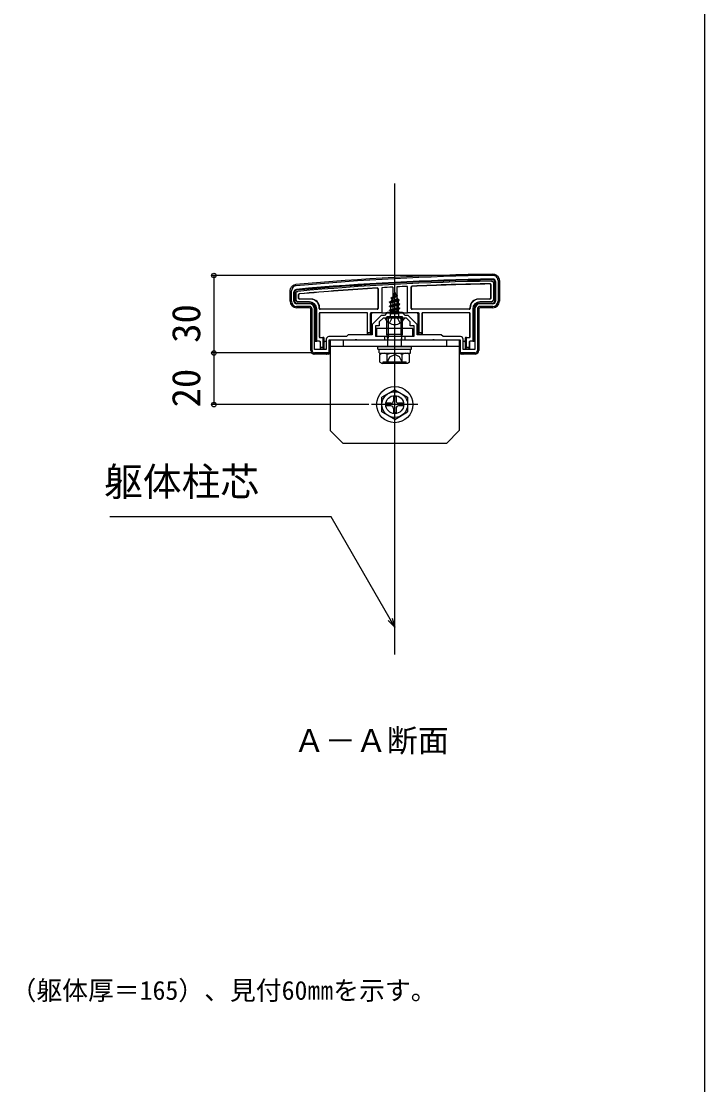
# Model space of a CAD drawing. Units: millimetres, scale not verified. Extents: x -875 to 875, y -1299 to 1293.
# Drawn here: x 610.4 to 875, y -876.1 to -464.4 of the extents above; entities that cross this region are included whole.
import ezdxf
from ezdxf.enums import TextEntityAlignment as Align

# ---------------------------------------------------------------- set-up
doc = ezdxf.new("R2010")
doc.units = ezdxf.units.MM
doc.header["$LTSCALE"] = 8
for name, color, linetype in [('0-1_USER1', 3, 'Continuous'), ('0-2_YKK_11', 7, 'Continuous'), ('0-4_YKK_13', 4, 'Continuous'), ('0-5_YKK_D', 6, 'Continuous'), ('0-6_YKK_ZWAK', 7, 'Continuous'), ('0-7_YSS_K', 3, 'Continuous')]:
    doc.layers.add(name, color=color, linetype=linetype)
doc.styles.add('ＭＳ ゴシック', font='')
doc.styles.get('ＭＳ ゴシック').set_extended_font_data('MS Gothic')

msp = doc.modelspace()

# ---------------------------------------------------------------- linework, layer by layer
at = {"layer": '0-2_YKK_11'}
for p, q in [((794, -565.183), (794, -572.782)), ((795, -564.782), (795, -572.782)), ((715, -572.782), (715, -568.782)), ((716, -572.782), (716, -569.184)), ((722, -573.782), (717, -573.782)), ((722, -574.782), (717, -574.782)), ((723, -591.782), (723, -575.782)), ((787, -575.782), (787, -591.782)), ((793, -573.782), (788, -573.782)), ((793, -574.782), (788, -574.782))]:
    msp.add_line(p, q, dxfattribs=at)
for points in [[(728.5, -587.482), (728.5, -591.482), (724, -591.482), (724, -575.782)], [(786, -575.782), (786, -591.482), (781.5, -591.482), (781.5, -587.482)], [(786, -592.782), (780.5, -592.782), (780.5, -587.782), (770.458, -587.782), (770.275, -587.662), (769.725, -587.662), (769.542, -587.782), (759, -587.782), (759, -586.282), (762.5, -586.282), (762.5, -582.282), (761, -582.282), (761, -580.782), (759.5, -579.282), (755.458, -579.282), (755.275, -579.162), (754.725, -579.162), (754.542, -579.282), (750.5, -579.282), (749, -580.782), (749, -582.282), (747.5, -582.282), (747.5, -586.282), (751, -586.282), (751, -587.782), (740.458, -587.782), (740.275, -587.662), (739.725, -587.662), (739.542, -587.782), (729.5, -587.782), (729.5, -592.782), (724, -592.782)], [(780.5, -586.482), (773.7, -586.482), (773, -585.782), (763.7, -585.782), (763.7, -581.785), (760.197, -578.282), (759, -578.282), (758, -577.282), (752, -577.282), (751, -578.282), (749.803, -578.282), (746.3, -581.785), (746.3, -585.782), (737, -585.782), (736.3, -586.482), (729.5, -586.482)]]:
    msp.add_lwpolyline(points, dxfattribs=at)
for centre, radius, start, end in [((807.416, -1562.681), 1000.003, 90.82764, 95.19793), ((793, -564.782), 2, 0.00001, 90.82763), ((717, -568.782), 2, 95.19795, 180), ((717, -569.184), 1, 95.20001, 180), ((807.415, -1562.677), 998.598, 90.82796, 95.20003), ((793, -565.183), 1, 359.99998, 90.82795), ((717, -572.782), 2, 180.00001, 269.99999), ((717, -572.782), 1, 180.00001, 269.99999), ((722, -575.782), 2, 0.00001, 89.99999), ((722, -575.782), 1, 0.00001, 89.99999), ((788, -575.782), 2, 90.00001, 179.99999), ((788, -575.782), 1, 90.00001, 179.99999), ((793, -572.782), 2, 270.00001, 359.99999), ((793, -572.782), 1, 270.00001, 359.99999), ((729.5, -587.482), 1, 90.00001, 179.99999), ((780.5, -587.482), 1, 0.00001, 89.99999), ((724, -591.782), 1, 180.00001, 269.99999), ((786, -591.782), 1, 270.00001, 359.99999)]:
    msp.add_arc(centre, radius, start, end, dxfattribs=at)
at = {"layer": '0-4_YKK_13'}
for p, q in [((748.5, -568.018), (748.5, -575.482)), ((748.579, -567.935), (748.579, -575.561)), ((750.051, -567.53), (750, -577.282)), ((754.199, -567.3), (754.249, -576.782)), ((755.801, -567.216), (755.751, -576.782)), ((760, -577.282), (759.946, -567.009)), ((761.421, -575.561), (761.421, -567.227)), ((761.5, -575.482), (761.5, -567.302)), ((792.121, -566.379), (792.121, -571.604)), ((792.2, -566.299), (792.2, -571.682)), ((793.2, -565.68), (793.2, -572.292)), ((793.7, -572.782), (793.7, -565.183)), ((795.5, -564.778), (795.5, -572.787)), ((714.5, -572.787), (714.5, -568.778)), ((716.3, -569.184), (716.3, -572.782)), ((716.8, -572.292), (716.8, -569.632)), ((717.8, -571.682), (717.8, -570.189)), ((717.879, -571.604), (717.879, -570.261)), ((722.5, -571.982), (718.1, -571.982)), ((722.579, -571.904), (718.179, -571.904)), ((753, -573.052), (756.75, -572.257)), ((753.968, -571.775), (753.576, -572.72)), ((753.576, -572.72), (756.07, -571.865)), ((753.6, -571.562), (756.05, -570.767)), ((753.6, -571.462), (754.253, -571.085)), ((753.6, -571.562), (753.968, -571.775)), ((753.968, -571.775), (755.699, -570.97)), ((755, -569.282), (754.253, -571.085)), ((754.253, -571.085), (755.424, -570.306)), ((754.4, -569.972), (754.654, -570.119)), ((755, -582.782), (755, -568.629)), ((755, -569.282), (755.424, -570.306)), ((755.424, -570.306), (756.05, -570.667)), ((755.699, -570.97), (756.05, -570.767)), ((755.699, -570.97), (756.07, -571.865)), ((756.05, -570.767), (756.05, -570.667)), ((756.07, -571.865), (756.75, -572.257)), ((756.75, -572.357), (756.75, -572.257)), ((791.821, -571.904), (787.421, -571.904)), ((791.9, -571.982), (787.5, -571.982)), ((722.001, -575.282), (716.995, -575.282)), ((717, -573.482), (722, -573.482)), ((722, -572.982), (717.49, -572.982)), ((722.5, -591.785), (722.5, -575.782)), ((724.3, -575.782), (724.3, -588.22)), ((724.8, -588.204), (724.8, -575.782)), ((725.8, -575.561), (725.8, -575.282)), ((725.879, -575.482), (725.879, -575.204)), ((748.279, -575.861), (726.1, -575.861)), ((748.2, -575.782), (726.179, -575.782)), ((753, -573.152), (756.75, -572.357)), ((753, -573.052), (753.576, -572.72)), ((753, -573.152), (753, -573.052)), ((753, -573.152), (753.525, -573.456)), ((757, -573.847), (753, -574.642)), ((753, -574.742), (757, -573.947)), ((753, -574.642), (753.525, -574.339)), ((753, -574.742), (753, -574.642)), ((753, -574.742), (753.525, -575.046)), ((753, -576.232), (757, -575.437)), ((757, -575.537), (753, -576.332)), ((753, -576.332), (753.525, -576.636)), ((756.366, -572.579), (753.525, -573.456)), ((753.525, -574.339), (753.525, -573.456)), ((753.525, -574.339), (756.475, -573.544)), ((756.475, -574.251), (753.525, -575.046)), ((753.525, -575.929), (753.525, -575.046)), ((753.525, -575.929), (756.475, -575.134)), ((756.475, -575.841), (753.525, -576.636)), ((755, -599.351), (755, -576.351)), ((756.366, -572.579), (756.75, -572.357)), ((756.366, -572.579), (756.475, -572.843)), ((756.475, -573.544), (756.475, -572.843)), ((756.475, -573.544), (757, -573.847)), ((756.475, -574.251), (757, -573.947)), ((756.475, -575.134), (756.475, -574.251)), ((756.475, -575.134), (757, -575.437)), ((756.475, -576.724), (756.475, -575.841)), ((757, -573.947), (757, -573.847)), ((783.9, -575.861), (761.721, -575.861)), ((783.821, -575.782), (761.8, -575.782)), ((784.121, -575.204), (784.121, -575.482)), ((784.2, -575.282), (784.2, -575.561)), ((785.2, -575.782), (785.2, -588.204)), ((785.7, -588.22), (785.7, -575.782)), ((787.5, -575.782), (787.5, -591.785)), ((793.005, -575.282), (787.999, -575.282)), ((792.51, -572.982), (788, -572.982)), ((788, -573.482), (793, -573.482)), ((725.8, -577.504), (725.8, -586.561)), ((725.879, -577.582), (725.879, -586.482)), ((744.2, -577.204), (726.1, -577.204)), ((744.121, -577.282), (726.179, -577.282)), ((744.421, -585.482), (744.421, -577.582)), ((744.5, -584.982), (744.5, -577.504)), ((745.5, -577.582), (745.5, -584.982)), ((750, -577.282), (745.804, -577.282)), ((746, -585.482), (746, -577.582)), ((750, -577.282), (750.3, -577.282)), ((750.3, -577.282), (750.573, -577.282)), ((750.865, -577.282), (751.563, -577.282)), ((758.596, -579.282), (751.404, -579.282)), ((751.563, -577.282), (758.437, -577.282)), ((758, -578.851), (752, -578.851)), ((752, -585.504), (752, -578.851)), ((752.54, -585.504), (752.54, -578.851)), ((752.95, -581.248), (753.855, -579.433)), ((753.221, -577.695), (753.525, -577.519)), ((756.635, -577.695), (753.221, -577.695)), ((753.365, -578.782), (753.365, -577.695)), ((753.525, -577.519), (753.525, -576.636)), ((753.525, -577.519), (756.475, -576.724)), ((753.642, -577.695), (757, -577.027)), ((755, -578.824), (753.855, -579.433)), ((757, -577.127), (754.145, -577.695)), ((755.751, -576.782), (754.249, -576.782)), ((754.249, -576.782), (754.25, -576.897)), ((755, -578.824), (756.145, -579.433)), ((756.475, -577.431), (755.494, -577.695)), ((755.75, -576.897), (755.751, -576.782)), ((757.05, -581.248), (756.145, -579.433)), ((756.475, -576.724), (757, -577.027)), ((756.475, -577.431), (757, -577.127)), ((756.475, -577.695), (756.475, -577.431)), ((756.635, -578.782), (756.635, -577.695)), ((757, -577.127), (757, -577.027)), ((757.46, -585.504), (757.46, -578.851)), ((758, -585.504), (758, -578.851)), ((758.437, -577.282), (759.135, -577.282)), ((759.427, -577.282), (759.7, -577.282)), ((759.7, -577.282), (760, -577.282)), ((764.196, -577.282), (760, -577.282)), ((764, -577.582), (764, -585.482)), ((764.5, -584.982), (764.5, -577.582)), ((765.5, -577.504), (765.5, -584.982)), ((765.579, -577.582), (765.579, -585.482)), ((783.9, -577.204), (765.8, -577.204)), ((783.821, -577.282), (765.879, -577.282)), ((784.121, -586.482), (784.121, -577.582)), ((784.2, -586.561), (784.2, -577.504)), ((724.002, -588.282), (724.3, -588.282)), ((724.3, -588.22), (724.8, -588.204)), ((724.3, -588.22), (724.3, -588.282)), ((725.9, -588.204), (724.8, -588.204)), ((726.1, -586.861), (727.2, -586.861)), ((726.114, -588.589), (726.114, -588.59)), ((726.114, -588.59), (726.114, -591.182)), ((726.179, -586.782), (727.4, -586.782)), ((726.2, -590.682), (726.2, -588.504)), ((727.4, -586.855), (727.2, -586.861)), ((727.2, -586.861), (727.2, -590.682)), ((727.7, -587.145), (727.7, -587.082)), ((728, -588.282), (728.398, -588.282)), ((730, -587.782), (730, -622.782)), ((780, -587.782), (730, -587.782)), ((735, -587.782), (735, -590.282)), ((744.484, -585.482), (744.421, -585.482)), ((744.5, -584.982), (744.484, -585.482)), ((744.484, -585.482), (746, -585.482)), ((745.5, -584.982), (744.5, -584.982)), ((745.5, -584.982), (746, -585.482)), ((752, -585.504), (758, -585.504)), ((752.325, -587.504), (752, -585.504)), ((752.54, -585.504), (752.325, -587.504)), ((752.325, -590.282), (752.325, -587.504)), ((757.46, -585.504), (757.675, -587.504)), ((757.675, -587.504), (758, -585.504)), ((757.675, -590.282), (757.675, -587.504)), ((764, -585.482), (764.5, -584.982)), ((764, -585.482), (765.516, -585.482)), ((765.5, -584.982), (764.5, -584.982)), ((765.516, -585.482), (765.5, -584.982)), ((765.516, -585.482), (765.579, -585.482)), ((775, -587.782), (775, -590.282)), ((780, -587.782), (780, -622.782)), ((780.3, -592.783), (780.3, -587.782)), ((781.602, -588.282), (782, -588.282)), ((782.3, -587.082), (782.3, -587.145)), ((782.3, -587.145), (782.3, -591.182)), ((782.6, -586.782), (783.821, -586.782)), ((782.8, -586.861), (782.6, -586.855)), ((782.8, -586.861), (783.9, -586.861)), ((782.8, -590.682), (782.8, -586.861)), ((783.8, -588.504), (783.8, -590.682)), ((783.886, -588.589), (783.886, -588.59)), ((783.886, -588.59), (783.886, -591.182)), ((785.2, -588.204), (784.1, -588.204)), ((785.2, -588.204), (785.7, -588.22)), ((785.7, -588.22), (785.7, -588.282)), ((785.7, -588.282), (785.998, -588.282)), ((723.7, -592.736), (723.7, -593.253)), ((726.184, -591.182), (726.114, -591.182)), ((726.2, -590.682), (726.184, -591.182)), ((726.184, -591.182), (727.7, -591.182)), ((727.2, -590.682), (726.2, -590.682)), ((728.7, -592.782), (728.7, -593.282)), ((780, -590.282), (730, -590.282)), ((748.5, -591.282), (748.5, -590.282)), ((748.5, -590.282), (761.5, -590.282)), ((748.5, -591.282), (761.5, -591.282)), ((748.943, -591.282), (761.125, -591.282)), ((748.943, -592.805), (748.943, -591.282)), ((749.226, -593.351), (750.093, -592.851)), ((750.093, -592.851), (759.907, -592.851)), ((760.774, -593.351), (759.907, -592.851)), ((761.5, -591.282), (761.5, -590.282)), ((782.3, -591.182), (782.8, -590.682)), ((782.3, -591.182), (783.816, -591.182)), ((783.8, -590.682), (782.8, -590.682)), ((783.816, -591.182), (783.8, -590.682)), ((783.816, -591.182), (783.886, -591.182)), ((786.3, -592.736), (786.3, -593.253)), ((724.163, -593.191), (728.237, -593.191)), ((728.535, -593.207), (728.7, -593.282)), ((729.201, -593.282), (728.7, -593.282)), ((749.226, -596.351), (749.226, -593.351)), ((749.226, -596.351), (750.093, -596.851)), ((759.907, -596.851), (750.093, -596.851)), ((750.568, -596.851), (750.568, -596.251)), ((750.568, -596.251), (759.432, -596.251)), ((751.9, -596.851), (753.146, -594.351)), ((752.113, -596.336), (752.113, -593.366)), ((753.146, -594.351), (755, -593.365)), ((756.854, -594.351), (755, -593.365)), ((758.1, -596.851), (756.854, -594.351)), ((757.887, -596.336), (757.887, -593.366)), ((759.432, -596.851), (759.432, -596.251)), ((760.774, -596.351), (759.907, -596.851)), ((760.774, -596.351), (760.774, -593.351)), ((781.3, -593.282), (780.799, -593.282)), ((781.763, -593.191), (785.837, -593.191)), ((755, -621.782), (755, -603.782)), ((755, -607.032), (750, -609.919)), ((755, -607.032), (760, -609.919)), ((764, -612.782), (746, -612.782)), ((750, -615.646), (750, -609.919)), ((753.5, -612.282), (751.85, -612.282)), ((751.85, -613.282), (751.85, -612.282)), ((753.5, -613.282), (751.85, -613.282)), ((754.5, -609.632), (754.5, -611.282)), ((754.5, -609.632), (755.5, -609.632)), ((755.5, -609.632), (755.5, -611.282)), ((758.15, -612.282), (756.5, -612.282)), ((758.15, -613.282), (756.5, -613.282)), ((758.15, -612.282), (758.15, -613.282)), ((760, -609.919), (760, -615.646)), ((755, -618.532), (750, -615.646)), ((754.5, -614.282), (754.5, -615.932)), ((755.5, -615.932), (754.5, -615.932)), ((755, -618.532), (760, -615.646)), ((755.5, -614.282), (755.5, -615.932)), ((735, -627.782), (730, -622.782)), ((775, -627.782), (780, -622.782)), ((775, -627.782), (735, -627.782))]:
    msp.add_line(p, q, dxfattribs=at)
for points in [[(792.969, -562.283), (793.273, -562.297), (793.571, -562.347), (793.864, -562.435), (794.142, -562.556), (794.403, -562.71), (794.645, -562.896), (794.861, -563.109), (795.05, -563.347), (795.209, -563.607), (795.334, -563.882), (795.426, -564.173), (795.481, -564.473), (795.5, -564.778)], [(714.5, -568.778), (714.512, -568.532), (714.548, -568.29), (714.608, -568.051), (714.692, -567.818), (714.797, -567.597), (714.923, -567.387), (715.071, -567.189), (715.237, -567.007), (715.419, -566.843), (715.617, -566.697), (715.83, -566.571), (716.052, -566.468), (716.283, -566.386), (716.523, -566.328), (716.769, -566.293)], [(748.182, -567.719), (748.34, -567.753), (748.456, -567.863), (748.5, -568.018)], [(748.579, -567.935), (748.535, -567.779), (748.418, -567.669), (748.261, -567.635)], [(761.708, -566.927), (761.564, -566.972), (761.46, -567.08), (761.421, -567.227)], [(761.5, -567.302), (761.538, -567.155), (761.642, -567.047), (761.786, -567.002)], [(791.817, -566.079), (791.969, -566.118), (792.08, -566.227), (792.121, -566.379)], [(792.2, -566.299), (792.159, -566.148), (792.048, -566.038), (791.895, -565.999)], [(792.499, -564.99), (792.715, -565.021), (792.911, -565.117), (793.066, -565.27), (793.165, -565.464), (793.2, -565.68)], [(792.99, -564.483), (792.991, -564.483), (792.992, -564.483), (792.993, -564.483), (792.995, -564.483), (792.996, -564.483), (792.997, -564.483), (792.998, -564.483), (792.999, -564.483)], [(793.7, -565.173), (793.663, -564.959), (793.563, -564.766), (793.408, -564.614), (793.215, -564.517), (792.999, -564.483)], [(716.928, -568.488), (716.612, -568.602), (716.385, -568.85), (716.3, -569.175)], [(716.8, -569.632), (716.882, -569.304), (717.109, -569.056), (717.428, -568.944)], [(716.928, -568.488), (716.929, -568.488), (716.93, -568.488), (716.931, -568.488), (716.932, -568.487), (716.934, -568.487), (716.937, -568.487)], [(718.073, -569.89), (717.935, -569.939), (717.836, -570.047), (717.8, -570.189)], [(717.879, -570.261), (717.915, -570.119), (718.013, -570.011), (718.152, -569.962)], [(753.6, -571.562), (753.6, -571.462), (756.05, -570.667)], [(754.4, -569.972), (754.4, -569.872), (754.867, -569.603)], [(753, -576.332), (753, -576.232), (753.525, -575.929)], [(756.475, -575.841), (757, -575.537), (757, -575.437)], [(750.573, -577.282), (750.702, -577.282), (750.806, -577.282), (750.865, -577.282)], [(754.019, -576.955), (754.139, -576.943), (754.221, -576.922), (754.25, -576.897)], [(755.75, -576.897), (755.779, -576.922), (755.861, -576.943), (755.981, -576.955)], [(759.135, -577.282), (759.194, -577.282), (759.298, -577.282), (759.427, -577.282)], [(727.2, -590.682), (727.7, -591.182), (727.7, -587.145)], [(780.3, -587.782), (729.7, -587.782), (729.7, -592.783)], [(748.943, -592.851), (761.125, -592.851), (761.125, -591.329)], [(781.3, -592.782), (781.3, -593.282), (781.465, -593.207)], [(723.865, -593.192), (723.904, -593.189), (723.982, -593.191), (724.088, -593.191)], [(785.912, -593.191), (786.018, -593.191), (786.096, -593.189), (786.135, -593.192)]]:
    msp.add_lwpolyline(points, dxfattribs=at)
msp.add_lwpolyline([(748, -586.282), (762, -586.282), (762, -583.282), (748, -583.282)], close=True, dxfattribs=at)
for radius in [7, 5, 3.5]:
    msp.add_circle((755, -612.782), radius, dxfattribs=at)
for centre, radius, start, end in [((807.416, -1562.678), 1000.5, 90.82736, 95.19818), ((807.416, -1562.678), 998.3, 90.82797, 95.20003), ((807.416, -1562.678), 997.8, 90.85656, 95.17429), ((807.416, -1562.678), 996.8, 93.4022, 95.14228), ((807.416, -1562.678), 996.721, 93.40699, 95.13815), ((807.416, -1562.678), 996.8, 93.0603, 93.29912), ((807.416, -1562.678), 996.8, 92.72956, 92.96812), ((807.416, -1562.678), 996.8, 90.89213, 92.6282), ((807.416, -1562.678), 996.721, 90.89672, 92.62388), ((793, -565.183), 0.7, 0, 0.78548), ((717, -569.184), 0.7, 179.29213, 180), ((718.1, -571.682), 0.3, 180.00157, 269.99843), ((718.179, -571.604), 0.3, 180.00157, 269.99843), ((791.821, -571.604), 0.3, 270.00157, 359.99843), ((791.9, -571.682), 0.3, 270.00157, 359.99843), ((717, -572.782), 0.7, 180, 180.77436), ((717, -572.782), 0.7, 180.77436, 269.22564), ((717, -572.782), 0.7, 269.22564, 270), ((722, -575.782), 2.8, 0, 90), ((722, -575.782), 2.3, 0, 90), ((726.1, -575.561), 0.3, 180.00157, 269.99843), ((726.179, -575.482), 0.3, 180.00157, 269.99843), ((748.2, -575.482), 0.3, 270.00157, 359.99843), ((748.279, -575.561), 0.3, 270.00157, 359.99843), ((761.721, -575.561), 0.3, 180.00157, 269.99843), ((761.8, -575.482), 0.3, 180.00157, 269.99843), ((783.821, -575.482), 0.3, 270.00157, 359.99843), ((783.9, -575.561), 0.3, 270.00157, 359.99843), ((788, -575.782), 2.8, 90, 180), ((788, -575.782), 2.3, 90, 180), ((793, -572.782), 0.7, 270, 270.77436), ((793, -572.782), 0.7, 270.77436, 359.22564), ((793, -572.782), 0.7, 359.22564, 0), ((726.1, -577.504), 0.3, 90.00157, 179.99843), ((726.179, -577.582), 0.3, 90.00157, 179.99843), ((744.121, -577.582), 0.3, 0.00157, 89.99843), ((744.2, -577.504), 0.3, 0.00157, 89.99843), ((746.3, -577.582), 0.3, 90, 180), ((751.404, -579.437), 0.154, 90, 207.28096), ((755, -577.582), 4.2, 207.28096, 332.71904), ((752.865, -578.782), 0.5, 270, 0), ((757.135, -578.782), 0.5, 180, 270), ((758.596, -579.437), 0.154, 332.71904, 90), ((763.7, -577.582), 0.3, 0, 90), ((765.8, -577.504), 0.3, 90.00157, 179.99843), ((765.879, -577.582), 0.3, 90.00157, 179.99843), ((783.821, -577.582), 0.3, 0.00157, 89.99843), ((783.9, -577.504), 0.3, 0.00157, 89.99843), ((726.1, -586.561), 0.3, 180.00157, 269.99843), ((726.179, -586.482), 0.3, 180.00157, 269.99843), ((725.9, -588.504), 0.3, 0.00157, 89.99843), ((727.4, -587.082), 0.3, 0, 90), ((728, -588.582), 0.3, 90, 180), ((782, -588.582), 0.3, 0, 90), ((782.6, -587.082), 0.3, 90, 180), ((784.1, -588.504), 0.3, 90.00157, 179.99843), ((783.821, -586.482), 0.3, 270.00157, 359.99843), ((783.9, -586.561), 0.3, 270.00157, 359.99843), ((750.655, -595.516), 2.598, 55.86369, 115.45615), ((750.655, -594.186), 2.598, 244.54385, 304.13631), ((755, -602.473), 9.553, 72.41205, 107.58795), ((755, -587.229), 9.553, 252.41205, 287.58795), ((759.345, -595.516), 2.598, 64.54385, 124.13631), ((759.345, -594.186), 2.598, 235.86369, 295.45615), ((753.5, -611.282), 1, 270, 0), ((753.5, -614.282), 1, 0, 90), ((756.5, -611.282), 1, 180, 270), ((756.5, -614.282), 1, 90, 180)]:
    msp.add_arc(centre, radius, start, end, dxfattribs=at)
for centre, major_axis, ratio, start_param, end_param in [((717.51, -572.273), (0.509, 0.509), 0.973329, 2.3697096, 3.9134757), ((722.5, -575.283), (2.334, 2.334), 0.999973, 5.4978009, 7.0685698), ((722.578, -575.204), (2.334, 2.334), 0.999973, 5.4978009, 7.0685698), ((787.422, -575.204), (-2.334, 2.334), 0.999973, 5.4978009, 7.0685698), ((787.5, -575.283), (-2.334, 2.334), 0.999973, 5.4978009, 7.0685698), ((792.49, -572.273), (-0.509, 0.509), 0.973329, 2.3697096, 3.9134757), ((717.005, -572.778), (-1.774, -1.774), 0.99628, 5.4996506, 7.06672), ((721.999, -575.783), (0.355, 0.355), 0.99628, 5.4996506, 7.06672), ((788.001, -575.783), (-0.355, 0.355), 0.99628, 5.4996506, 7.06672), ((792.995, -572.778), (1.774, -1.774), 0.99628, 5.4996506, 7.06672), ((745.804, -577.582), (-0.304, 0), 0.986394, 4.712389, 6.2831853), ((755, -577.782), (-4.247, 0), 0.2, 4.9453979, 5.6551575), ((755, -577.782), (-4.247, 0), 0.2, 3.7696205, 4.4793801), ((764.196, -577.582), (-0.304, 0), 0.986394, 3.1415927, 4.712389), ((724.003, -588.582), (0.302, -0.012), 0.991215, 1.6103939, 1.6184742), ((725.815, -588.589), (-0.115, 0.277), 0.992623, 4.322301, 5.8878614), ((727.4, -587.155), (0.214, 0.217), 0.969074, 5.5054223, 7.0762187), ((728, -588.589), (0.213, 0.213), 0.994778, 0.7880162, 2.3535765), ((728.397, -588.582), (0.302, 0.012), 0.991215, 1.1858441, 1.5311987), ((781.603, -588.582), (0.302, -0.012), 0.991215, 1.6103939, 1.9557485), ((782, -588.589), (-0.213, 0.213), 0.994778, 3.9296088, 5.4951691), ((782.6, -587.155), (-0.214, 0.217), 0.969074, 5.490152, 7.0609483), ((784.185, -588.589), (0.115, 0.277), 0.992623, 0.3953239, 1.9608843), ((785.997, -588.582), (0.302, 0.012), 0.991215, 1.5231185, 1.5311987), ((724.003, -591.78), (-1.065, -1.065), 0.99628, 5.4996506, 6.8675658), ((729.199, -592.782), (0.355, -0.355), 0.99628, 5.4996506, 7.06672), ((780.801, -592.782), (-0.355, -0.355), 0.99628, 5.4996506, 7.06672), ((785.997, -591.78), (1.065, -1.065), 0.99628, 5.6988048, 7.06672), ((724.259, -591.523), (-2.691, -1.61), 0.42434, 1.1193596, 1.1798003), ((724.163, -593.209), (-0.3, 0), 0.061163, 4.712389, 4.9625918), ((728.237, -593.209), (-0.3, 0), 0.061163, 3.2741442, 4.712389), ((781.763, -593.209), (-0.3, 0), 0.061163, 4.712389, 6.1506338), ((785.837, -593.209), (-0.3, 0), 0.061163, 4.4621862, 4.712389), ((785.741, -591.523), (-2.691, 1.61), 0.42434, 1.9617924, 2.0222331)]:
    msp.add_ellipse(centre, major_axis=major_axis, ratio=ratio, start_param=start_param, end_param=end_param, dxfattribs=at)
at = {"layer": '0-5_YKK_D'}
for p, q in [((792, -562.782), (684, -562.782)), ((685, -562.782), (685, -592.782)), ((723, -592.782), (684, -592.782)), ((723, -592.782), (684, -592.782)), ((685, -592.782), (685, -612.782)), ((745, -612.782), (684, -612.782))]:
    msp.add_line(p, q, dxfattribs=at)
for points in [[(755, -698.923), (753.25, -695.891), (730.389, -656.295), (644.681, -656.295)], [(754.062, -695.423), (755, -698.923), (752.438, -696.36)]]:
    msp.add_lwpolyline(points, dxfattribs=at)
for centre in [(685, -562.782), (685, -592.782), (685, -592.782), (685, -612.782)]:
    msp.add_circle(centre, 0.875, dxfattribs=at)
at = {"layer": '0-6_YKK_ZWAK'}
msp.add_lwpolyline([(-875, -1298.8), (875, -1298.8), (875, 1251.2)], dxfattribs=at)
at = {"layer": '0-7_YSS_K'}
msp.add_line((755, -709.506), (755, -527.154), dxfattribs=at)

# ---------------------------------------------------------------- texts
at = {"layer": '0-1_USER1', "style": 'ＭＳ ゴシック'}
for s, height, p in [('Ａ－Ａ断面', 8.798, (715.92, -749.902)), ('本図は笠木幅K＝200（躯体厚＝165）、見付60㎜を示す。', 7.331, (516.318, -845.436))]:
    msp.add_text(s, height=height, dxfattribs=at).set_placement(p, align=Align.BOTTOM_LEFT)
at = {"layer": '0-5_YKK_D', "style": 'ＭＳ ゴシック'}
for s, p in [('30', (683, -588.862)), ('20', (683, -613.862))]:
    msp.add_text(s, height=11, rotation=90, dxfattribs=at).set_placement(p, align=Align.BOTTOM_LEFT)
msp.add_text('躯体柱芯', height=11, dxfattribs=at).set_placement((642.468, -651.446), align=Align.BOTTOM_LEFT)

doc.saveas('drawing.dxf')
